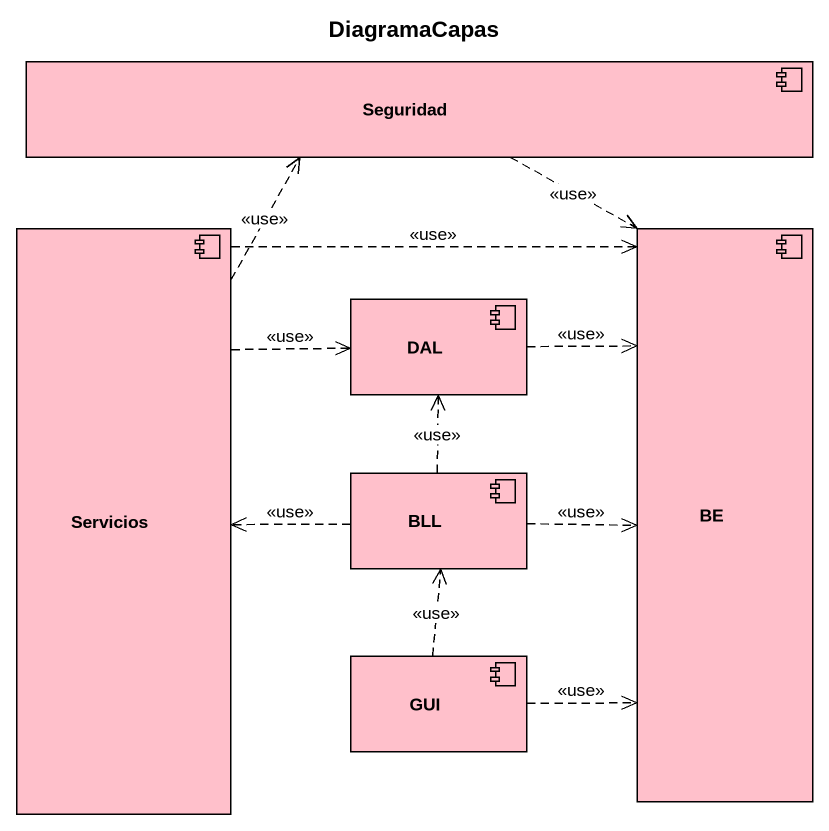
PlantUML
@startuml
title DiagramaCapas
component Seguridad #FFC0CB
component Servicios #FFC0CB
component BE #FFC0CB
component DAL #FFC0CB
component BLL #FFC0CB
component GUI #FFC0CB
Seguridad ..> BE : <<use>>
Servicios .up.> Seguridad : <<use>>
Servicios .right.> BE : <<use>>
Servicios .right.> DAL : <<use>>
DAL .right.> BE : <<use>>
BLL .left.> Servicios : <<use>>
BLL .right.> BE : <<use>>
BLL .up.> DAL : <<use>>
GUI .up.> BE : <<use>>
GUI .up.> BLL : <<use>>
@enduml
